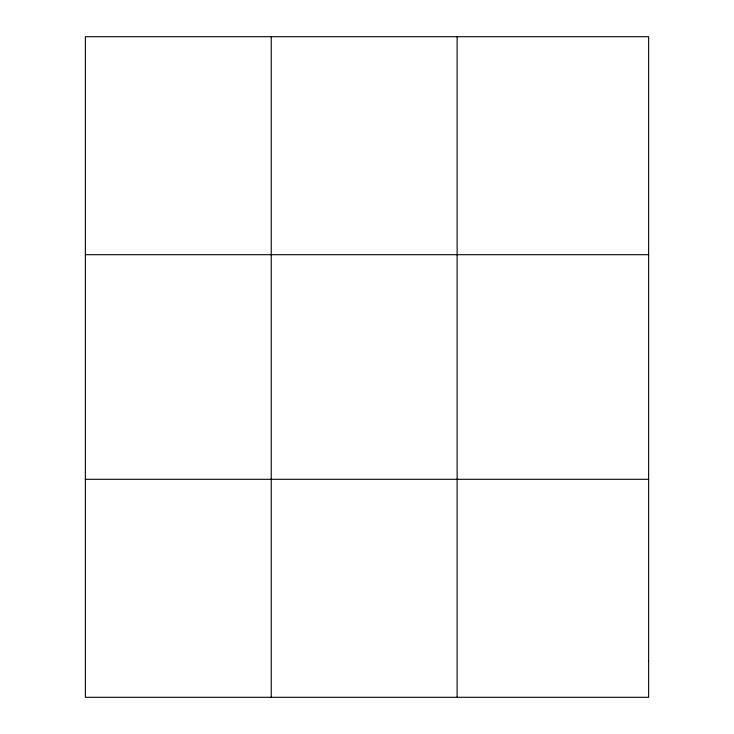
<?xml version="1.0" encoding="UTF-8"?>
<svg xmlns="http://www.w3.org/2000/svg" width="734" height="734" viewBox="0 0 734 734"><rect width="100%" height="100%" fill="white"/><g stroke="black" fill="none" stroke-linecap="round" stroke-linejoin="round"><path stroke-width="1.1" d="M271.241 36.7L271.241 697.3M457.126 36.7L457.126 697.3M85.364 254.698L648.636 254.698M85.364 479.302L648.636 479.302M648.636 660.967L648.636 697.3L85.364 697.3L85.364 36.7L648.636 36.7L648.636 660.967"/></g></svg>
